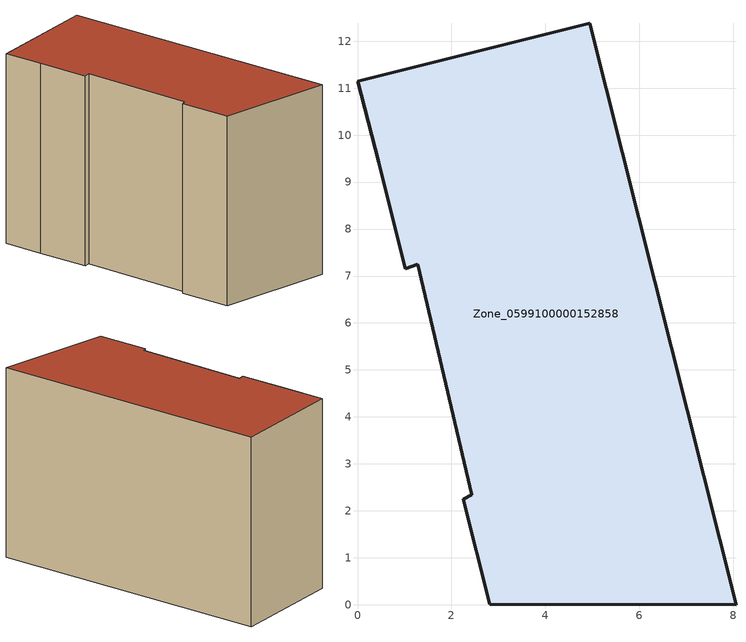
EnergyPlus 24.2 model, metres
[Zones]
Zone_0599100000152858
 floor ground (C_G): 2.25,2.25 2.43,2.34 1.28,7.25 1.02,7.15 0.45,9.42 0,11.14 4.95,12.38 8.06,0 2.82,0.01 z0
 wall outside (C_F): 8.06,0 4.95,12.38 0,11.14 0.45,9.42 1.02,7.15 1.28,7.25 2.43,2.34 2.25,2.25 2.82,0.01 8.06,0 z0:8.72
 roof outside (C_R): 2.43,2.34 2.25,2.25 2.82,0.01 8.06,0 4.95,12.38 0,11.14 0.45,9.42 1.02,7.15 1.28,7.25 z8.72
[BUILDING]
Pand.0599100000152858: North Axis=0; Terrain=City; Loads Convergence Tolerance Value=0.04; Temperature Convergence Tolerance Value=0.4; Solar Distribution=FullExterior; Maximum Number of Warmup Days=25; Minimum Number of Warmup Days=1
[Site:Location]
Rotterdam.The.Hague.AP_ZH_NLD Design_Conditions: Latitude=51.96; Longitude=4.45; Time Zone=1; Elevation=-4.5
[SITE:GROUNDTEMPERATURE:BUILDINGSURFACE]
18, 18, 18, 18, 18, 18, 18, 18, 18, 18, 18, 18
[MATERIAL] Thermal Absorptance=0.9; Solar Absorptance=0.7; Visible Absorptance=0.7
Name | Roughness | Thickness | Conductivity | Density | Specific Heat
G.TC.1992-2005 | MediumSmooth | 0.15 | 0.06 | 540 | 1210
F.TC.1992-2005 | Rough | 0.3 | 0.12 | 1920 | 840
R.TC.1992-2005 | MediumRough | 0.2 | 0.08 | 1500 | 1000
[CONSTRUCTION]
C_G: G.TC.1992-2005
C_F: F.TC.1992-2005
C_R: R.TC.1992-2005
[ZONE]
Zone_0599100000152858: Type=1; Multiplier=1; Ceiling Height=Autocalculate; Volume=Autocalculate; Floor Area=autocalculate; Part of Total Floor Area=Yes
[ZONEINFILTRATION:DESIGNFLOWRATE]
Infil_Zone_0599100000152858: Zone or ZoneList or Space or SpaceList=Zone_0599100000152858; Schedule=AlwaysOn; Design Flow Rate Calculation Method=Flow/Area; Flow Rate per Floor Area=0.0015; Constant Term Coefficient=1; Temperature Term Coefficient=0; Velocity Term Coefficient=0; Velocity Squared Term Coefficient=0
[HVACTEMPLATE:ZONE:IDEALLOADSAIRSYSTEM]
Zone_0599100000152858: Maximum Heating Supply Air Temperature=50; Minimum Cooling Supply Air Temperature=13; Maximum Heating Supply Air Humidity Ratio=0.0156; Minimum Cooling Supply Air Humidity Ratio=0.0077; Heating Limit=NoLimit; Cooling Limit=NoLimit; Dehumidification Control Type=ConstantSensibleHeatRatio; Cooling Sensible Heat Ratio=0.7; Dehumidification Setpoint=60; Humidification Control Type=None; Humidification Setpoint=30; Outdoor Air Method=None; Outdoor Air Flow Rate per Person=0.00944; Outdoor Air Flow Rate per Zone Floor Area=0; Outdoor Air Flow Rate per Zone=0; Demand Controlled Ventilation Type=None; Outdoor Air Economizer Type=NoEconomizer; Heat Recovery Type=None; Sensible Heat Recovery Effectiveness=0.7; Latent Heat Recovery Effectiveness=0.65
[ZONECONTROL:THERMOSTAT]
ThermostatControl_Zone_0599100000152858: Zone or ZoneList=Zone_0599100000152858; Control Type Schedule=DualSetpointControlType; Control 1=Thermostat_Zone_0599100000152858; Temperature Difference Between Cutout And Setpoint=0
[THERMOSTATSETPOINT:DUALSETPOINT]
Thermostat_Zone_0599100000152858: Heating Setpoint Temperature Schedule=HeatingSetpoint_Zone_0599100000152858; Cooling Setpoint Temperature Schedule=CoolingSetpoint_Zone_0599100000152858
[SCHEDULE:COMPACT]
HeatingSetpoint_Zone_0599100000152858: Through: 12/31, For: AllDays, Until: 24:00, 21
CoolingSetpoint_Zone_0599100000152858: Through: 12/31, For: AllDays, Until: 24:00, 24
DualSetpointControlType: Through: 12/31, For: AllDays, Until: 24:00, 4
AlwaysOn: Through: 12/31, For: AllDays, Until: 24:00, 1
